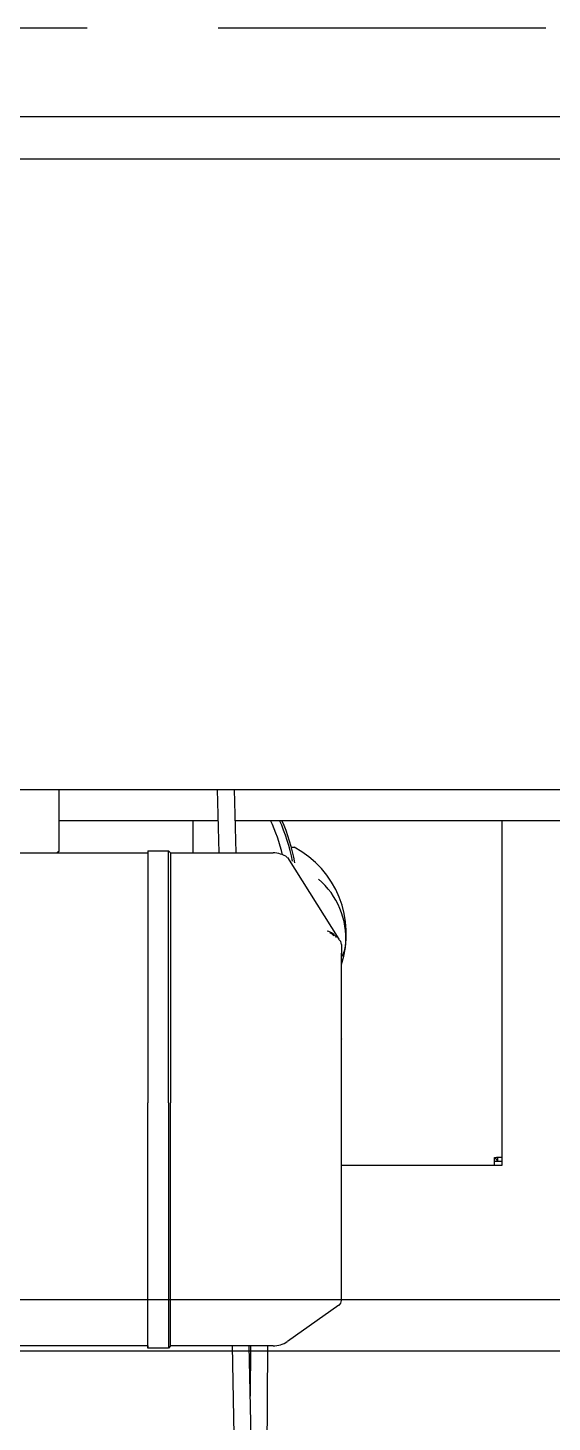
# Model space of a CAD drawing. Extents: x -1899985 to -450366, y 556196 to 2151267.
# Drawn here: x -1729306 to -1728906, y 576643 to 577707 of the extents above; entities that cross this region are included whole.
import ezdxf

# ---------------------------------------------------------------- set-up
doc = ezdxf.new("R2010")
doc.units = 0
doc.header["$LTSCALE"] = 1000
doc.header["$MEASUREMENT"] = 0
doc.linetypes.add('DASH', pattern=[0.35, 0.25, -0.1])
for name, color, linetype in [('A-LIN-V', 9, 'Continuous'), ('A-SFCE', 30, 'Continuous'), ('EWHS5T6M-1', 7, 'Continuous'), ('EWHS5T6M-3', 7, 'Continuous'), ('FHSGH10105-主梁-04', 7, 'Continuous'), ('FHSGH10105-主梁-06', 7, 'Continuous'), ('零件1^葫芦小车', 7, 'Continuous')]:
    doc.layers.add(name, color=color, linetype=linetype)

# ---------------------------------------------------------------- blocks, each defined once
blk = doc.blocks.new('G$C2C10B007')
at = {"layer": 'A-SFCE', "linetype": 'DASH'}
blk.add_line((-3050, 0), (3050, 0), dxfattribs=at)
blk = doc.blocks.new('G$C845E5159')
at = {"layer": 'A-LIN-V'}
blk.add_blockref('G$C2C10B007', (8250, -1550), dxfattribs=at)
blk = doc.blocks.new('3243243')
at = {"color": 4}
blk.add_line((1568751.8, 576076.3), (1568751.8, 576074.7), dxfattribs=at)
at = {"layer": 'EWHS5T6M-1', "color": 4, "linetype": 'Continuous'}
for p, q in [((1568786.4, 576452.6), (1568786.4, 576477.5)), ((1569022.1, 576220.1), (1569022.1, 576477.5)), ((1569022.1, 576214.2), (1569022.1, 576477.5)), ((1568861.3, 576457.1), (1568863.4, 576457.1)), ((1568899.5, 576214.2), (1569016.2, 576214.2)), ((1568899.5, 576214.2), (1569022.1, 576214.2)), ((1569017.8, 576218.5), (1569016.2, 576220.1)), ((1569016.2, 576220.1), (1569017.8, 576220.1)), ((1569016.2, 576218.5), (1569016.2, 576220.1)), ((1569017.8, 576218.5), (1569016.2, 576220.1)), ((1569016.2, 576214.2), (1569016.2, 576218.5)), ((1569016.2, 576217.4), (1569022.1, 576217.4)), ((1569016.2, 576214.2), (1569022.1, 576214.2)), ((1569022.1, 576220.1), (1569017.8, 576220.1)), ((1569018.9, 576217.4), (1569018.9, 576220.1)), ((1569018.9, 576217.4), (1569022.1, 576217.4)), ((1569022.1, 576217.4), (1569022.1, 576220.1)), ((1569022.1, 576214.2), (1569022.1, 576217.4))]:
    blk.add_line(p, q, dxfattribs=at)
for centre, radius, start, end in [((1568717.2, 576417.8), 141.4, 13.6474, 24.975), ((1568717.2, 576417.8), 147.7, 11.1841, 23.8445), ((1568717.2, 576417.8), 149.3, 10.5591, 23.5782), ((1568828.1, 576390.7), 75.1, 341.893, 62.0068), ((1568844.2, 576387.6), 58.7, 355.2669, 50.0692), ((1568886.9, 576382.8), 10.2, 29.7951, 80.2049), ((1568886.9, 576382.8), 9.43, 43.5764, 66.4236), ((1568886.9, 576382.8), 15.7, 323.1301, 0)]:
    blk.add_arc(centre, radius, start, end, dxfattribs=at)
for points in [[(1569018.9, 576217.4), (1569018.9, 576217.6), (1569018.8, 576217.8), (1569018.4, 576218.1), (1569018.1, 576218.3), (1569017.8, 576218.5)], [(1569017.8, 576218.5), (1569018, 576218.2), (1569018.2, 576217.9), (1569018.5, 576217.5), (1569018.7, 576217.4), (1569018.9, 576217.4)]]:
    blk.add_open_spline(points, degree=3, knots=[0, 0, 0, 0, 0.5, 0.5, 1, 1, 1, 1], dxfattribs=at)
at = {"layer": 'EWHS5T6M-3', "color": 4, "linetype": 'Continuous'}
for p, q in [((1568211.2, 577014.9), (1569125.8, 577014.9)), ((1568211.2, 577014.9), (1569125.8, 577014.9)), ((1568211.2, 576501.1), (1569125.8, 576501.1)), ((1568684.2, 576454), (1568684.2, 576501.1)), ((1568615.9, 576452.6), (1568751.8, 576452.6)), ((1568684.2, 576454), (1568682.7, 576452.6)), ((1568751.8, 576454.2), (1568751.8, 576262)), ((1568751.8, 576454.2), (1568767.5, 576454.2)), ((1568767.5, 576262), (1568767.5, 576454.2)), ((1568767.5, 576454.2), (1568769.1, 576452.6)), ((1568769.1, 576452.6), (1568769.1, 576261.8)), ((1568769.1, 576452.6), (1568847.3, 576452.6)), ((1568858.2, 576449.2), (1568897.5, 576386.7)), ((1568899.5, 576382.8), (1568899.5, 576376.2)), ((1568899.5, 576376.1), (1568899.5, 576376.2)), ((1568899.5, 576310.8), (1568899.5, 576376.1)), ((1568899.5, 576310.8), (1568899.5, 576310.5)), ((1568899.5, 576258.8), (1568899.5, 576310.5)), ((1568751.8, 576074.7), (1568751.8, 576262)), ((1568767.5, 576262), (1568767.5, 576074.7)), ((1568769.1, 576076.3), (1568769.1, 576261.8)), ((1568899.5, 576205.2), (1568899.5, 576258.8)), ((1568899.5, 576205.2), (1568899.5, 576214.2)), ((1568899.5, 576127.1), (1568899.5, 576204.9)), ((1568899.5, 576127.1), (1568899.5, 576204.9)), ((1568899.5, 576111.1), (1568899.5, 576126.9)), ((1568899.5, 576111.1), (1568899.5, 576126.9)), ((1568897.5, 576107.3), (1568858.2, 576079.7)), ((1568897.5, 576107.3), (1568858.2, 576079.7)), ((1568751.8, 576076.3), (1568615.9, 576076.3)), ((1568751.8, 576076.3), (1568615.9, 576076.3)), ((1568769.1, 576076.3), (1568767.5, 576074.7)), ((1568769.1, 576076.3), (1568767.5, 576074.7)), ((1568847.3, 576076.3), (1568769.1, 576076.3)), ((1568847.3, 576076.3), (1568769.1, 576076.3)), ((1568767.5, 576074.7), (1568751.8, 576074.7)), ((1568767.5, 576074.7), (1568751.8, 576074.7))]:
    blk.add_line(p, q, dxfattribs=at)
for centre, radius, start, end in [((1568847.3, 576433.8), 18.9, 55, 90), ((1568894.8, 576382.8), 4.71, 0, 55), ((1568894, 576376.1), 5.52, 359.9999, 1.295), ((1568868.9, 576310.5), 30.7, 359.9992, 0.5496), ((1568868.9, 576205.2), 30.7, 359.4504, 0.0008), ((1568868.9, 576205.2), 30.7, 359.4504, 0.0008), ((1568894, 576127.1), 5.52, 358.705, 0.0001), ((1568894, 576127.1), 5.52, 358.705, 0.0001), ((1568894.8, 576111.1), 4.71, 305, 0), ((1568894.8, 576111.1), 4.71, 305, 0), ((1568847.3, 576095.2), 18.9, 270, 305), ((1568847.3, 576095.2), 18.9, 270, 305)]:
    blk.add_arc(centre, radius, start, end, dxfattribs=at)
at = {"layer": 'FHSGH10105-主梁-04', "color": 4, "linetype": 'Continuous'}
blk.add_line((1562470.6, 576982.5), (1570255.4, 576982.5), dxfattribs=at)
at = {"layer": 'FHSGH10105-主梁-06', "color": 4, "linetype": 'Continuous'}
for p, q in [((1568684.2, 576477.5), (1568805.5, 576477.5)), ((1568818.2, 576477.5), (1569139.9, 576477.5)), ((1569022.1, 576477.5), (1569135.4, 576477.5)), ((1562724.4, 576111.8), (1570255.4, 576111.8)), ((1562731.1, 576072.5), (1570255.4, 576072.5))]:
    blk.add_line(p, q, dxfattribs=at)
at = {"layer": '零件1^葫芦小车', "color": 4, "linetype": 'Continuous'}
for p, q in [((1568806.3, 576452.6), (1568804.8, 576501.1)), ((1568817.5, 576501.1), (1568818.9, 576452.6)), ((1568826.7, 575569.9), (1568816.3, 576076.3)), ((1568828.9, 576076.3), (1568839.4, 575569.4)), ((1568830, 576037.9), (1568830.4, 576076.3)), ((1568843, 576076.3), (1568841.4, 575754.9))]:
    blk.add_line(p, q, dxfattribs=at)
blk = doc.blocks.new('b234swerwr')
at = {"layer": 'A-LIN-V'}
blk.add_blockref('3243243', (-3140460.8, 0), dxfattribs=at)

msp = doc.modelspace()

# ---------------------------------------------------------------- block references
at = {"layer": 'A-LIN-V'}
for name, p in [('G$C845E5159', (-1736110.4, 579257.5)), ('b234swerwr', (-157505, 625))]:
    msp.add_blockref(name, p, dxfattribs=at)

doc.saveas('drawing.dxf')
